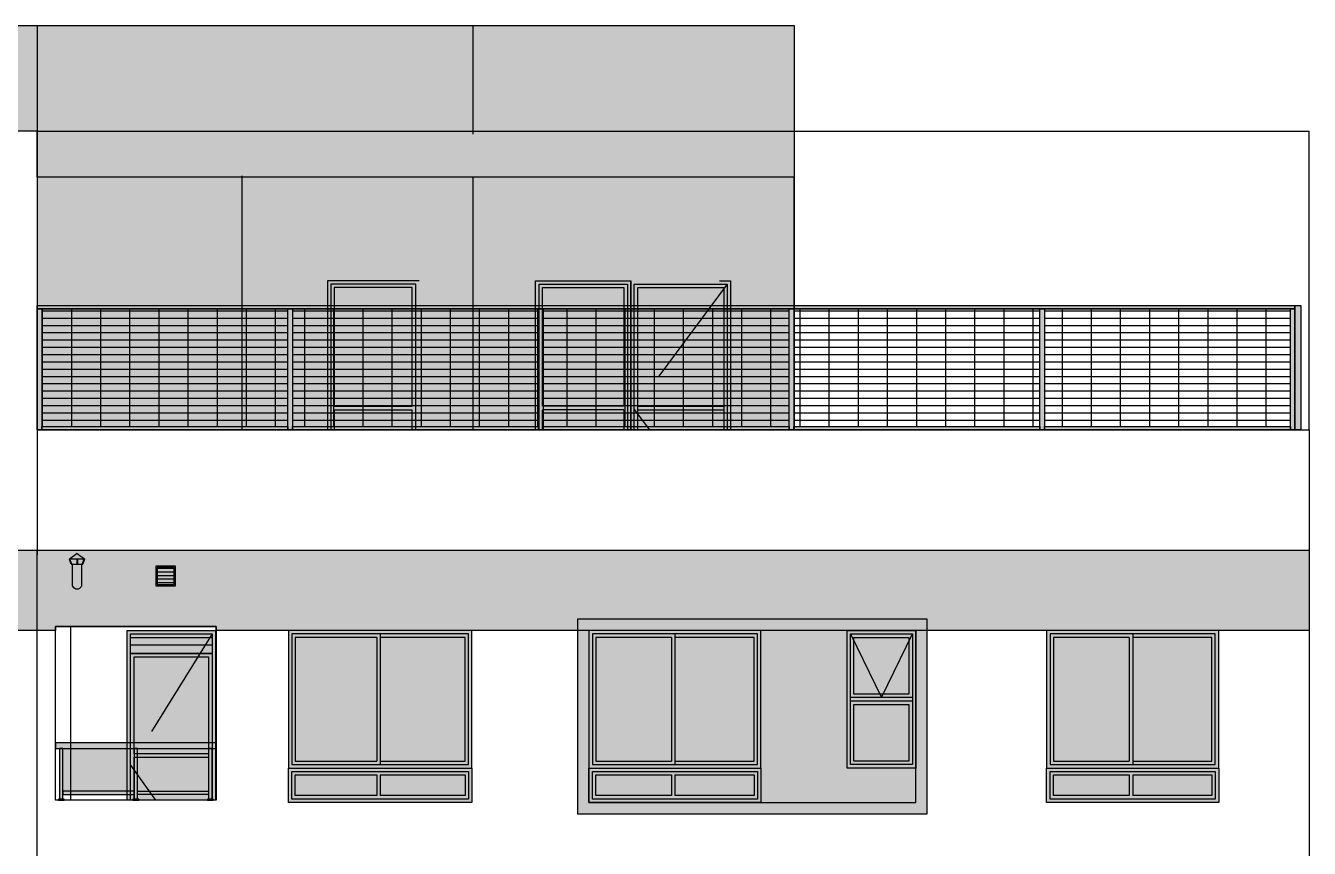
# Model space of a CAD drawing. Header units: metres. Extents: x -9138 to -7768, y 20 to 184.
# Drawn here: x -8555.08 to -8543.89, y 88.28 to 95.46 of the extents above; entities that cross this region are included whole.
import ezdxf
from ezdxf.xclip import XClip

# ---------------------------------------------------------------- set-up
doc = ezdxf.new("R2010")
doc.units = ezdxf.units.M
doc.header["$XCLIPFRAME"] = 0
doc.linetypes.add('CTE ELEV$0$DASHEDX2', pattern=[1.5, 1, -0.5])
for name, color, linetype in [('ARQ-DIM EMBASAM', 2, 'Continuous'), ('CTE ELEV$0$ARQ- FRISO', 7, 'Continuous'), ('CTE ELEV$0$ARQ-AUX', 7, 'Continuous'), ('CTE ELEV$0$ARQ-AUX1', 1, 'Continuous'), ('CTE ELEV$0$ARQ-AUX2', 2, 'Continuous'), ('CTE ELEV$0$ARQ-AUX3', 3, 'Continuous'), ('CTE ELEV$0$ARQ-CAX', 1, 'Continuous'), ('CTE ELEV$0$ARQ-PRJ', 7, 'CTE ELEV$0$DASHEDX2')]:
    doc.layers.add(name, color=color, linetype=linetype)
for name, color, linetype, true_color in [('CTE ELEV$0$COR CINZA FECHADO', 7, 'Continuous', 0x56534e), ('CTE ELEV$0$COR PLATINA', 7, 'Continuous', 0xa1a6a3), ('CTE ELEV$0$COR-CAIX', 7, 'Continuous', 0x45494e)]:
    doc.layers.add(name, color=color, linetype=linetype, true_color=true_color)

# ---------------------------------------------------------------- blocks, each defined once
blk = doc.blocks.new('CTE ELEV$0$v grd dupl sup 1')
at = {"transparency": 33554687}
h = blk.add_hatch(dxfattribs=at)
h.set_pattern_fill('GRATE', scale=0.08)
h.set_pattern_definition([(0, (0.04000000001360668, 1.020011691985658), (0, 0.0635), []), (90, (0.04000000001360668, 1.020011691985658), (-0.254, 1.555301434917139e-17), [])])
h.paths.add_polyline_path([(0.04000000001360648, 1.07001168484636), (0.04000000001360693, 0.04500019094693719), (2.185006672363125, 0.04500019830335644), (2.185006672363125, 1.070011683310774)])
h.paths.add_polyline_path([(2.225006665251749, 1.070011683282139), (2.225006665251749, 0.0450001893827161), (4.370013337601268, 0.04500019673913569), (4.370013337601268, 1.070011681746553)])
h.paths.add_polyline_path([(4.410013330489893, 1.070011681717918), (4.410013330489893, 0.0450001878184948), (6.555020002839412, 0.04500019517491449), (6.555020002839411, 1.070011680182332)])
h.paths.add_polyline_path([(6.595019995728036, 1.070011680153697), (6.595019995728036, 0.04500018625427382), (8.740026668077553, 0.04500019361069341), (8.740026668077553, 1.070011678618111)])
h.paths.add_polyline_path([(8.780026660966177, 1.070011678589475), (8.780026660966179, 0.04500018469005285), (10.9250333333166, 0.04500019204647254), (10.92503333331661, 1.07001167705389)])
at = {"layer": 'CTE ELEV$0$COR-CAIX', "transparency": 33554687}
h = blk.add_hatch(color=256, dxfattribs=at)
h.dxf.hatch_style = 1
h.paths.add_polyline_path([(10.96503331908025, 1.100011426091939), (10.96503332620341, 1.070011691985658), (7.12498149368912e-09, 1.070011691985658), (0, 1.100011691985671)])
h.paths.add_polyline_path([(7.124982132067359e-09, 1.070011684860678), (0.04000000001360668, 1.070011684860678), (0.04000000001360668, 0.01500019094693594), (7.124982132067359e-09, 0.01500019094693594)])
h.paths.add_polyline_path([(8.780026660966175, 0.04500018469005296), (10.92503333331569, 0.04500019204647243), (10.92503333331569, 0.01500019204647129), (8.780026660966175, 0.01500018469005182)])
h.paths.add_polyline_path([(6.595019995728035, 0.04500018625427393), (8.740026668077553, 0.04500019361069341), (8.740026668077553, 0.01500019361069227), (6.595019995728035, 0.0150001862542728)])
h.paths.add_polyline_path([(4.410013330489893, 0.04500018781849491), (6.555020002839411, 0.04500019517491438), (6.555020002839411, 0.01500019517491324), (4.410013330489893, 0.01500018781849377)])
h.paths.add_polyline_path([(2.22500666525175, 0.0450001893827161), (4.370013337601268, 0.04500019673913558), (4.370013337601268, 0.01500019673913444), (2.22500666525175, 0.01500018938271497)])
h.paths.add_polyline_path([(0.04000000001360668, 0.04500019094693708), (2.185006672363125, 0.04500019830335655), (2.185006672363125, 0.01500019830335542), (0.04000000001360668, 0.01500019094693594)])
h.paths.add_polyline_path([(8.740026668077553, 1.070011678603793), (8.780026660966177, 1.070011678603793), (8.780026660966177, 0.01500018469003739), (8.740026668077553, 0.01500018469003739)])
h.paths.add_polyline_path([(6.555020002839411, 1.070011680168014), (6.595019995728036, 1.070011680168014), (6.595019995728036, 0.01500018625425836), (6.555020002839411, 0.01500018625425836)])
h.paths.add_polyline_path([(4.370013337601268, 1.070011681732235), (4.410013330489893, 1.070011681732235), (4.410013330489893, 0.01500018781847956), (4.370013337601268, 0.01500018781847956)])
h.paths.add_polyline_path([(2.185006672363125, 1.070011683296456), (2.225006665251749, 1.070011683296456), (2.225006665251749, 0.01500018938270054), (2.185006672363125, 0.01500018938270054)])
h.paths.add_polyline_path([(10.92503333331661, 1.070011677039572), (10.96503332620341, 1.070011677039572), (10.96503332620341, 0.0150001831258304), (10.92503333331661, 0.0150001831258304)])
at = {"ltscale": 0.05}
blk.add_lwpolyline([(10.96503331908025, 1.100011426091939), (10.96503332620341, 1.070011691985658), (7.12498149368912e-09, 1.070011691985658), (0, 1.100011691985671)], close=True, dxfattribs=at)
for points in [[(7.124982132067359e-09, 1.070011684860678), (0.04000000001360668, 1.070011684860678), (0.04000000001360668, 0.01500019094693594), (7.124982132067359e-09, 0.01500019094693594)], [(2.185006672363125, 1.070011683296456), (2.225006665251749, 1.070011683296456), (2.225006665251749, 0.01500018938270054), (2.185006672363125, 0.01500018938270054)], [(4.370013337601268, 1.070011681732235), (4.410013330489893, 1.070011681732235), (4.410013330489893, 0.01500018781847956), (4.370013337601268, 0.01500018781847956)], [(6.555020002839411, 1.070011680168014), (6.595019995728036, 1.070011680168014), (6.595019995728036, 0.01500018625425836), (6.555020002839411, 0.01500018625425836)], [(8.740026668077553, 1.070011678603793), (8.780026660966177, 1.070011678603793), (8.780026660966177, 0.01500018469003739), (8.740026668077553, 0.01500018469003739)], [(10.92503333331661, 1.070011677039572), (10.96503332620341, 1.070011677039572), (10.96503332620341, 0.0150001831258304), (10.92503333331661, 0.0150001831258304)], [(0.04000000001360668, 0.04500019094693708), (2.185006672363125, 0.04500019830335655), (2.185006672363125, 0.01500019830335542), (0.04000000001360668, 0.01500019094693594)], [(2.22500666525175, 0.0450001893827161), (4.370013337601268, 0.04500019673913558), (4.370013337601268, 0.01500019673913444), (2.22500666525175, 0.01500018938271497)], [(4.410013330489893, 0.04500018781849491), (6.555020002839411, 0.04500019517491438), (6.555020002839411, 0.01500019517491324), (4.410013330489893, 0.01500018781849377)], [(6.595019995728035, 0.04500018625427393), (8.740026668077553, 0.04500019361069341), (8.740026668077553, 0.01500019361069227), (6.595019995728035, 0.0150001862542728)], [(8.780026660966175, 0.04500018469005296), (10.92503333331569, 0.04500019204647243), (10.92503333331569, 0.01500019204647129), (8.780026660966175, 0.01500018469005182)]]:
    blk.add_lwpolyline(points, close=True)
blk.add_lwpolyline([(0.02000000356929441, 1.070011684860678), (10.94503332976001, 1.070011677039572)])
blk = doc.blocks.new('*U670')
at = {"layer": 'CTE ELEV$0$COR-CAIX', "transparency": 33554610}
h = blk.add_hatch(color=256, dxfattribs=at)
h.dxf.hatch_style = 1
h.paths.add_polyline_path([(0.799999999999997, 0.03999999999970782), (0, 0.03999999999970782), (0, -2.155000000000189), (0.799999999999997, -2.155000000000189)])
at = {"layer": 'CTE ELEV$0$COR-CAIX', "transparency": 33554687}
h = blk.add_hatch(color=254, dxfattribs=at)
h.dxf.hatch_style = 1
h.paths.add_polyline_path([(0.0600000000000023, -1.055000023596474), (0.7399999999999947, -1.055000023596474), (0.7399999999999947, -0.02000000000029445), (0.06000000000000227, -0.02000000000029445)])
h.paths.add_polyline_path([(0.0600000000000023, -2.095000000000191), (0.7399999999999949, -2.095000000000191), (0.7399999999999949, -1.08500002359645), (0.06000000000000227, -1.08500002359645)])
at = {"layer": 'CTE ELEV$0$ARQ-CAX'}
for points in [[(0.799999999999997, 0.03999999999970782), (0, 0.03999999999970782), (0, -2.155000000000189), (0.799999999999997, -2.155000000000189)], [(0.7699999999999959, 0.009999999999706688), (0.03000000000000114, 0.009999999999706688), (0.03000000000000114, -2.125000000000188), (0.7699999999999959, -2.125000000000188)]]:
    blk.add_lwpolyline(points, close=True, dxfattribs=at)
for points in [[(0.7399999999999948, -1.055000023596474), (0.7399999999999948, -0.02000000000029445), (0.06000000000000227, -0.02000000000029445), (0.06000000000000227, -1.055000023596474)], [(0.06000000000000227, -1.055000023596474), (0.7399999999999948, -1.055000023596474)], [(0.06000000000000227, -1.08500002359645), (0.06000000000000227, -2.095000000000191), (0.7399999999999948, -2.095000000000191), (0.7399999999999948, -1.08500002359645)], [(0.06000000000000227, -1.08500002359645), (0.7399999999999948, -1.08500002359645)]]:
    blk.add_lwpolyline(points, dxfattribs=at)
blk = doc.blocks.new('*U669')
at = {"layer": 'CTE ELEV$0$COR-CAIX', "transparency": 33554610}
h = blk.add_hatch(color=256, dxfattribs=at)
h.dxf.hatch_style = 1
h.paths.add_polyline_path([(0.8299999999999983, 0.03999999999970782), (0, 0.03999999999970782), (0, -2.155000000000189), (0.8299999999999983, -2.155000000000189)])
at = {"layer": 'CTE ELEV$0$COR-CAIX', "transparency": 33554687}
h = blk.add_hatch(color=254, dxfattribs=at)
h.dxf.hatch_style = 1
h.paths.add_polyline_path([(0.0600000000000023, -1.055000023596474), (0.769999999999996, -1.055000023596474), (0.769999999999996, -0.02000000000029445), (0.06000000000000227, -0.02000000000029445)])
h.paths.add_polyline_path([(0.06000000000000227, -2.095000000000191), (0.769999999999996, -2.095000000000191), (0.769999999999996, -1.08500002359645), (0.06000000000000225, -1.08500002359645)])
at = {"layer": 'CTE ELEV$0$ARQ-CAX'}
for points in [[(0.8299999999999983, 0.03999999999970782), (0, 0.03999999999970782), (0, -2.155000000000189), (0.8299999999999983, -2.155000000000189)], [(0.7999999999999972, 0.009999999999706688), (0.03000000000000114, 0.009999999999706688), (0.03000000000000114, -2.125000000000188), (0.7999999999999972, -2.125000000000188)]]:
    blk.add_lwpolyline(points, close=True, dxfattribs=at)
for points in [[(0.769999999999996, -1.055000023596474), (0.769999999999996, -0.02000000000029445), (0.06000000000000227, -0.02000000000029445), (0.06000000000000227, -1.055000023596474)], [(0.06000000000000227, -1.055000023596474), (0.769999999999996, -1.055000023596474)], [(0.06000000000000227, -1.08500002359645), (0.06000000000000227, -2.095000000000191), (0.769999999999996, -2.095000000000191), (0.769999999999996, -1.08500002359645)], [(0.06000000000000227, -1.08500002359645), (0.769999999999996, -1.08500002359645)]]:
    blk.add_lwpolyline(points, dxfattribs=at)
blk = doc.blocks.new('*U498')
at = {"layer": 'CTE ELEV$0$COR-CAIX', "transparency": 33554610}
h = blk.add_hatch(color=256, dxfattribs=at)
h.dxf.hatch_style = 1
h.paths.add_polyline_path([(-0.8699999999935243, 2.195000000000118), (0, 2.19499999999999), (0, 0), (-0.8699999999935243, 1.27897692436818e-13)])
at = {"layer": 'CTE ELEV$0$ARQ-CAX'}
for p, q in [((-0.8099999999935789, 1.100000000000151), (-0.06000000000000227, 1.100000000000023)), ((-0.8099999999935789, 1.070000000000178), (-0.06000000000000227, 1.07000000000005))]:
    blk.add_line(p, q, dxfattribs=at)
for points in [[(-0.8699999999935243, 2.195000000000118), (0, 2.19499999999999), (0, 0), (-0.8699999999935243, 1.27897692436818e-13)], [(-0.8399999999935516, 2.165000000000145), (-0.02999999999997272, 2.165000000000017), (-0.02999999999997272, 0), (-0.8399999999935516, 1.27897692436818e-13)], [(-0.8099999999935789, 2.135000000000172), (-0.06000000000000227, 2.135000000000044), (-0.06000000000000227, 0.05999999999994543), (-0.8099999999935789, 0.06000000000007333)]]:
    blk.add_lwpolyline(points, close=True, dxfattribs=at)
at = {"layer": 'CTE ELEV$0$ARQ-PRJ'}
blk.add_lwpolyline([(-0.02999999999997272, 2.165000000000017), (-0.8399999999935516, 1.072500000000232), (-0.02999999999997272, 3.108624468950438e-15)], dxfattribs=at)
blk = doc.blocks.new('CTE ELEV$0$elev 1  dupl sup cob')
at = {"layer": 'CTE ELEV$0$COR PLATINA', "transparency": 33554687}
h = blk.add_hatch(color=256, dxfattribs=at)
h.dxf.hatch_style = 1
h.paths.add_polyline_path([(47.05993413836586, 4.614999999999995), (42.6548277243146, 4.614999999999995), (42.6548277243146, 3.69500009865844), (46.85987861008289, 3.69500009865844), (47.05994566590893, 3.69500009865844)])
h.paths.add_polyline_path([(42.6548277243146, 4.614999999999995), (39.90995321057562, 4.614999999999981), (39.90995321057562, 3.69500009865844), (42.6548277243146, 3.69500009865844)])
h = blk.add_hatch(color=256, dxfattribs=at)
h.dxf.hatch_style = 1
h.paths.add_polyline_path([(50.85993385516122, 4.614999999999995), (47.05993413836586, 4.614999999999995), (47.05994566590893, 3.69500009865844), (50.85993385516122, 3.69500009865844)])
h.paths.add_polyline_path([(53.65993385484944, 4.615000000000009), (50.85993385516122, 4.615000000000009), (50.85993385516122, 3.69500009865844), (53.65993385484944, 3.69500009865844)])
h = blk.add_hatch(color=256, dxfattribs=at)
h.dxf.hatch_style = 1
h.paths.add_polyline_path([(53.65993385484944, 3.295000098658448), (47.05994605815977, 3.295000098658448), (47.05994605815977, 1.090011499176015), (53.65993385484944, 1.090011499176015)])
at = {"layer": 'CTE ELEV$0$COR-CAIX', "transparency": 33554687}
h = blk.add_hatch(color=256, dxfattribs=at)
h.dxf.hatch_style = 1
h.paths.add_polyline_path([(47.05993979248342, 3.69500009865844), (53.65993385484944, 3.69500009865844), (53.65993385484944, 3.295000098658448), (47.05993979248342, 3.295000098658448)])
h = blk.add_hatch(color=256, dxfattribs=at)
h.dxf.hatch_style = 1
h.paths.add_polyline_path([(58.02497937687655, 2.175022734321019), (58.07497937687582, 2.175022734321019), (58.07497937723929, 1.090011478312604), (58.02497937724002, 1.090011478312604)])
at = {"layer": 'CTE ELEV$0$ARQ-AUX'}
for points, elevation in [([(42.6548277243146, 4.614999999999995), (50.86997403521855, 4.614999999999995)], 8.636712647805964e-06), ([(53.65993385484944, 3.69500009865844), (58.14984610842112, 3.695000098665957)], -6.99392880136662e-06), ([(58.14984610842112, 1.090011499176015), (58.14984610842112, 3.695000098665957)], 2.159178253178456e-05), ([(48.84497099912551, 3.304100013833585), (48.84498034540957, 1.090011499176015)], -4.318356323501638e-06)]:
    blk.add_lwpolyline(points, dxfattribs=dict(at, elevation=elevation))
blk.add_lwpolyline([(47.05993413836586, 4.614999999999995), (47.05994597915742, 3.670000097937631)], dxfattribs=at)
at = {"layer": 'CTE ELEV$0$ARQ-AUX1', "elevation": -4.318356323501638e-06}
for points in [[(50.85993385516122, 3.670000097937631), (50.85993385516122, 4.615000000000009), (53.65993385484944, 4.615000000000009), (53.65993385484944, 1.090011499176015)], [(50.85993385516122, 1.090011499176015), (50.85993385516122, 3.295000098658448)]]:
    blk.add_lwpolyline(points, dxfattribs=at)
at = {"layer": 'CTE ELEV$0$ARQ-AUX2'}
for p, q in [((47.05994605815977, 1.090011499176015, -1.727342620747985e-05), (58.14994609089263, 1.090011499176015, -1.727342620747985e-05)), ((58.14994609089263, 1.090011499176015, -1.330975090679808e-05), (58.14994609089263, 0))]:
    blk.add_line(p, q, dxfattribs=at)
at = {"layer": 'CTE ELEV$0$ARQ-AUX2', "elevation": 4.318356323902826e-06}
blk.add_lwpolyline([(58.02497937687655, 2.175022734321019), (58.07497937687582, 2.175022734321019), (58.07497937723929, 1.090011478312604), (58.02497937724002, 1.090011478312604)], close=True, dxfattribs=at)
at = {"layer": 'CTE ELEV$0$ARQ-AUX3'}
blk.add_line((47.05994597915742, 3.670000097945149, 8.636712647808288e-06), (47.05994605815977, 0, 4.318356323902826e-06), dxfattribs=at)
at = {"layer": 'CTE ELEV$0$ARQ-AUX3', "elevation": 4.318356323903199e-06}
blk.add_lwpolyline([(47.05994597915742, 3.69500009865844), (46.85987861008289, 3.69500009865844)], dxfattribs=at)
at = {"layer": 'CTE ELEV$0$ARQ-AUX3', "elevation": -6.99392880136662e-06}
blk.add_lwpolyline([(47.05993979248342, 3.69500009865844), (53.65993385484944, 3.69500009865844), (53.65993385484944, 3.295000098658448), (47.05993979248342, 3.295000098658448)], close=True, dxfattribs=at)
at = {"layer": 'CTE ELEV$0$COR PLATINA', "elevation": -6.99392880136662e-06}
blk.add_lwpolyline([(53.65993385484944, 3.295000098658448), (47.05994605815977, 3.295000098658448), (47.05994605815977, 1.090011499176015), (53.65993385484944, 1.090011499176015)], close=True, dxfattribs=at)
ref = blk.add_blockref('*U670', (49.5898633456236, 2.350000097935762, 8.636712647406029e-06))
XClip(ref).set_block_clipping_path([(0, -1.259988598759719), (0.7999998496470653, 0.039999999999722036)])
ref = blk.add_blockref('*U669', (52.23497189466252, 2.350000097935762, 8.636712647406029e-06), dxfattribs=dict(xscale=-1))
XClip(ref).set_block_clipping_path([(-0.8699999999935244, -1.259988598759719), (0.9951319194424286, 0.039999999999722036)])
ref = blk.add_blockref('*U498', (53.10497189465605, 0.1950000979353916, 8.636712647406029e-06))
XClip(ref).set_block_clipping_path([(-1.6911267296600272, 0.8950114012406516), (0, 2.1950000000000074)])
at = {"layer": 'CTE ELEV$0$ARQ-AUX2'}
blk.add_blockref('CTE ELEV$0$v grd dupl sup 1', (47.05994605815977, 1.07501130822908, -2.626482079077585e-05), dxfattribs=at)
blk = doc.blocks.new('CTE ELEV$0$V J 150x120')
at = {"layer": 'CTE ELEV$0$COR-CAIX'}
h = blk.add_hatch(color=256, dxfattribs=at)
h.dxf.hatch_style = 1
h.paths.add_polyline_path([(1.499999999999773, 1.19999999496485), (0, 1.19999999496485), (0, 0), (1.499999999999773, 0)])
h = blk.add_hatch(color=254, dxfattribs=at)
h.dxf.hatch_style = 1
h.paths.add_polyline_path([(0.7200000000000273, 1.139999994964848), (0.05999999999994543, 1.139999994964848), (0.05999999999994543, 0.06000000000000227), (0.7200000000000273, 0.06000000000000227)])
h.paths.add_polyline_path([(0.75, 0.06000000000000233), (1.439999999999827, 0.06000000000000222), (1.439999999999827, 1.139999994964848), (0.75, 1.139999994964848)])
for points in [[(1.499999999999773, 1.19999999496485), (0, 1.19999999496485), (0, 0), (1.499999999999773, 0)], [(1.470000000000027, 1.169999994964849), (0.02999999999974534, 1.169999994964849), (0.02999999999974534, 0.03000000000000114), (1.470000000000027, 0.03000000000000114)]]:
    blk.add_lwpolyline(points, close=True)
for points in [[(0.7200000000000273, 1.139999994964848), (0.05999999999994543, 1.139999994964848), (0.05999999999994543, 0.06000000000000227), (0.7200000000000273, 0.06000000000000227)], [(0.7200000000000273, 1.139999994964848), (0.7200000000000273, 0.06000000000000227)], [(0.75, 1.169999994964849), (0.75, 0.03000000000000114)], [(0.75, 0.06000000000000227), (1.439999999999827, 0.06000000000000227), (1.439999999999827, 1.139999994964848), (0.75, 1.139999994964848)]]:
    blk.add_lwpolyline(points)
blk = doc.blocks.new('CTE ELEV$0$V J 80x60')
at = {"layer": 'CTE ELEV$0$COR-CAIX'}
h = blk.add_hatch(color=256, dxfattribs=at)
h.dxf.hatch_style = 1
h.paths.add_polyline_path([(-1.165975760386573e-09, 1.199999998369988), (0.5999999927168993, 1.199999998369988), (0.5999999927168993, -1.629812729220248e-09), (-1.165975760386573e-09, -1.629812729220248e-09)])
h = blk.add_hatch(color=254, dxfattribs=at)
h.dxf.hatch_style = 1
h.paths.add_polyline_path([(0.5399999927169539, 0.5549999983698871), (0.05999999883419704, 0.5549999983698871), (0.05999999883419704, 0.0599999983701611), (0.5399999927169539, 0.0599999983701611)])
h.paths.add_polyline_path([(0.05999999883419704, 1.108333331004395), (0.05999999883419704, 0.644999998370317), (0.2854054013463041, 0.6449999983703169)], flags=17)
h.paths.add_polyline_path([(0.5399999927169539, 1.108333331004811), (0.5399999927169539, 1.139999998369986), (0.05999999883419704, 1.139999998369986), (0.05999999883419704, 1.108333331004395), (0.2854054013463041, 0.644999998370317), (0.3145945902048345, 0.6449999983703169)])
h.paths.add_polyline_path([(0.5399999927169539, 1.108333331004811), (0.3145945902048345, 0.644999998370317), (0.5399999927169539, 0.6449999983703169)], flags=17)
at = {"layer": 'CTE ELEV$0$ARQ-CAX', "flags": 128}
for points in [[(-1.165975760386573e-09, 1.199999998369988), (0.5999999927168993, 1.199999998369988), (0.5999999927168993, -1.629812729220248e-09), (-1.165975760386573e-09, -1.629812729220248e-09)], [(0.02999999883422433, 1.169999998369959), (0.5699999927169266, 1.169999998369959), (0.5699999927169266, 0.6149999983703441), (0.02999999883422433, 0.6149999983703441)], [(0.02999999883399695, 1.169999998369959), (0.5699999927169266, 1.169999998369959), (0.5699999927169266, 0.02999999837018841), (0.02999999883399695, 0.02999999837018841)], [(0.05999999883419704, 1.139999998369986), (0.5399999927169539, 1.139999998369986), (0.5399999927169539, 0.6449999983703169), (0.05999999883419704, 0.6449999983703169)], [(0.02999999883422433, 0.5849999983698598), (0.5699999927169266, 0.5849999983698598), (0.5699999927169266, 0.02999999837018841), (0.02999999883422433, 0.02999999837018841)], [(0.05999999883419704, 0.5549999983698871), (0.5399999927169539, 0.5549999983698871), (0.5399999927169539, 0.05999999837016112), (0.05999999883419704, 0.05999999837016112)]]:
    blk.add_lwpolyline(points, close=True, dxfattribs=at)
at = {"layer": 'CTE ELEV$0$ARQ-PRJ'}
blk.add_lwpolyline([(0.02999999883399695, 1.169999998369959), (0.2999999957755755, 0.6149999983703441), (0.5699999927169266, 1.169999998369959)], dxfattribs=at)
blk = doc.blocks.new('CTE ELEV$0$V P 80x220')
at = {"layer": 'CTE ELEV$0$ARQ-CAX'}
h = blk.add_hatch(dxfattribs=at)
h.set_pattern_fill('LINE', scale=0.02)
h.set_pattern_definition([(0, (0.7400407849635293, 2.169163100299187), (0, 0.0635), [])])
h.paths.add_polyline_path([(0.7400407911631108, 2.144949789303585), (0.02999849440722019, 2.144949107169002), (0.02999848566307151, 1.999949036142695), (0.7400407824189621, 1.999949860329835)])
h.paths.add_polyline_path([(0.7100407453911117, 0.1999555789822711), (0.05999299462339636, 0.1999482358424149), (0.05999307376919205, 0.02994369828709864), (0.7100408245369074, 0.02995089937439843)])
at = {"layer": 'CTE ELEV$0$COR-CAIX'}
h = blk.add_hatch(color=256, dxfattribs=at)
h.dxf.hatch_style = 1
h.paths.add_polyline_path([(0.769999870483506, -5.273226992130731e-05), (0.7699998704832787, 2.17494789076183), (0, 2.174949215283748), (0, 0)])
h = blk.add_hatch(color=254, dxfattribs=at)
h.dxf.hatch_style = 1
h.paths.add_polyline_path([(0.710040784963784, 1.944950380256748), (0.154021862521787, 1.944951513194523), (0.6780285646396669, 1.099947808699445), (0.7100407849640114, 1.099947735842511)])
h.paths.add_polyline_path([(0.154021862521787, 1.944951513194523), (0.05999697641482271, 1.944951704778552), (0.05999697641482277, 1.099949215283749), (0.6780285646396669, 1.099947808699445)])
h.paths.add_polyline_path([(0.7100407849640114, 0.9576991504390304), (0.7100407849640114, 1.048325482775265), (0.6966322975776743, 1.069947766359305), (0.05993953487359249, 1.069949215403971), (0.05998606635262183, 0.2299508745778374), (0.1932827310059605, 0.229950911856728)])
h.paths.add_polyline_path([(0.7100407849640114, 0.9576991504390303), (0.1932827310059605, 0.229950911856728), (0.7100407849640114, 0.2299510563777274)], flags=17)
at = {"layer": 'CTE ELEV$0$ARQ-CAX'}
for points in [[(0.769999870483506, -5.273226992130731e-05), (0.7699998704832787, 2.17494789076183), (0, 2.174949215283748), (0, 0)], [(0.7400407849635293, 2.144949539136251), (0.02999848820763873, 2.144949357336332), (0.02999848820763873, 1.97494935733632), (0.7400407849635293, 1.97494953913621)]]:
    blk.add_lwpolyline(points, close=True, dxfattribs=at)
for points in [[(0.7400407849642114, -5.273226992130731e-05), (0.7400407849637567, 1.974948785975349), (0.02999848820763873, 1.97495011049721), (0.02999848820763873, -1.51183053276327e-06)], [(0.7100407849640114, 1.09994789088231), (0.710040784963784, 1.944950380256748), (0.05999697641482271, 1.944951704778552), (0.05999697641482271, 1.099949215283749)], [(0.05993953487359249, 1.069949215403971), (0.05999880462081819, -3.650254399190089e-06)], [(0.7100407849640114, 1.069947735843021), (0.05993953487359249, 1.069949215403971)], [(0.05999697641482271, 1.099949215283749), (0.7100407849640114, 1.099947735842511)], [(0.7100407849640114, -4.910019444537284e-05), (0.7100407849640114, 1.06994789088211)], [(0.7100407849640114, 0.2299510563777272), (0.05998535251274006, 0.2299508745776375)], [(0.05998718681644277, 0.199951817210744), (0.7100407849640114, 0.1999519990106631)], [(0.059996972974659, 0.02995194118949485), (0.7100407849640114, 0.02994632509731332)], [(0, -5.078471625097336e-05), (0.769999870483506, -5.273226992130731e-05)]]:
    blk.add_lwpolyline(points, dxfattribs=at)
at = {"layer": 'CTE ELEV$0$ARQ-PRJ'}
blk.add_lwpolyline([(0.02999848820763873, 2.144949357336332), (0.7400407849639841, 0.9999480268527137), (0.02996351943511399, -5.086099804429978e-05)], dxfattribs=at)
blk = doc.blocks.new('CTE ELEV$0$V BAND INF 150x40')
at = {"layer": 'CTE ELEV$0$COR-CAIX'}
h = blk.add_hatch(color=256, dxfattribs=at)
h.dxf.hatch_style = 1
h.paths.add_polyline_path([(0, 0), (1.499999999999773, 0), (1.499999999999773, -0.3000000000000004), (0, -0.3000000000000004)])
h = blk.add_hatch(color=254, dxfattribs=at)
h.dxf.hatch_style = 1
h.paths.add_polyline_path([(0.7200000000000273, -0.2399999999999999), (0.7200000000000273, -0.0600000000000005), (0.06000000000000227, -0.0600000000000005), (0.06000000000000227, -0.2399999999999999)])
h.paths.add_polyline_path([(0.75, -0.2399999999999999), (1.43999999999977, -0.2399999999999999), (1.43999999999977, -0.06000000000000051), (0.75, -0.06000000000000048)])
at = {"layer": 'CTE ELEV$0$ARQ-CAX'}
for points in [[(0, 0), (1.499999999999773, 0), (1.499999999999773, -0.3000000000000004), (0, -0.3000000000000004)], [(0.03000000000000114, -0.03000000000000025), (1.469999999999771, -0.03000000000000025), (1.469999999999771, -0.2700000000000001), (0.03000000000000114, -0.2700000000000001)]]:
    blk.add_lwpolyline(points, close=True, dxfattribs=at)
for points in [[(0.7200000000000273, -0.2399999999999999), (0.06000000000000227, -0.2399999999999999), (0.06000000000000227, -0.0600000000000005), (0.7200000000000273, -0.0600000000000005)], [(0.7200000000000273, -0.0600000000000005), (0.7200000000000273, -0.2399999999999999)], [(0.75, -0.0600000000000005), (1.43999999999977, -0.0600000000000005), (1.43999999999977, -0.2399999999999999), (0.75, -0.2399999999999999)], [(0.75, -0.0600000000000005), (0.75, -0.2399999999999999)]]:
    blk.add_lwpolyline(points, dxfattribs=at)
blk = doc.blocks.new('CTE ELEV$0$v grd 156')
at = {"layer": 'CTE ELEV$0$COR-CAIX'}
h = blk.add_hatch(color=256, dxfattribs=at)
h.dxf.hatch_style = 1
h.paths.add_polyline_path([(-0.7150096908767286, 0.07998857673908688), (-1.335019388859774, 0.07998857673908698), (-1.335019388859774, 0.04998857673908762), (-0.7150096908767286, 0.04998857673908752)])
h.paths.add_polyline_path([(-0.7250096944328902, 0.009988604988179703), (-0.6750096944328902, 0.009988604988179703), (-0.6750096944328902, -1.139501182029733e-05), (-0.7250096944328902, -1.139501182029733e-05)])
h.paths.add_polyline_path([(-0.7150096908767286, 0.4499885914519401), (-0.6850096979890526, 0.4499885914519401), (-0.6850096979890526, 0.009988604988179703), (-0.7150096908767286, 0.009988604988179703)])
h.paths.add_polyline_path([(-1.375019392427948, 0.009988591451938186), (-1.325019392427948, 0.009988591451938186), (-1.325019392427948, -1.140854806181389e-05), (-1.375019392427948, -1.140854806181389e-05)])
h.paths.add_polyline_path([(-0.07500000356216943, 0.009988591451938303), (-0.02500000356216944, 0.009988591451938303), (-0.02500000356216944, -1.140854806169767e-05), (-0.07500000356216943, -1.140854806169767e-05)])
h.paths.add_polyline_path([(-0.6850096979890526, 0.07998857673908688), (-0.06500000000600742, 0.07998857673908698), (-0.06500000000600742, 0.04998857673908762), (-0.6850096979890526, 0.04998857673908752)])
h.paths.add_polyline_path([(-0.06500000000600745, 0.4499885914519402), (-0.03500000711833148, 0.4499885914519402), (-0.03500000711833146, 0.009988591451938303), (-0.06500000000600742, 0.009988591451938303)])
h.paths.add_polyline_path([(-1.365019388871786, 0.4499885779156986), (-1.33501939598411, 0.4499885779156986), (-1.33501939598411, 0.009988591451938186), (-1.365019388871786, 0.009988591451938186)])
h.paths.add_polyline_path([(-3.562169448301233e-09, 0.4999883255582065), (3.562169004212024e-09, 0.4499885914519402), (-1.40001939242795, 0.4499885914519401), (-1.400019399552288, 0.4999885914519384)])
at = {"layer": 'CTE ELEV$0$COR-CAIX', "transparency": 33554610}
h = blk.add_hatch(color=254, dxfattribs=at)
h.dxf.hatch_style = 1
h.paths.add_polyline_path([(-0.7150096908767286, 0.07998857673908685), (-0.7150096908767285, 0.4499885914519401), (-1.33501939598411, 0.4499885914519401), (-1.33501939598411, 0.07998857673908696)])
h.paths.add_polyline_path([(-0.6850096979890526, 0.07998857673908685), (-0.06500000000600714, 0.07998857673908699), (-0.06500000000600759, 0.4499885914519401), (-0.6850096979890526, 0.4499885914519401)])
at = {"ltscale": 0.05}
blk.add_lwpolyline([(-3.562169448301233e-09, 0.4999883255582065), (3.562169004212024e-09, 0.4499885914519402), (-1.40001939242795, 0.4499885914519401), (-1.400019399552288, 0.4999885914519384)], close=True, dxfattribs=at)
for points in [[(-1.365019388871786, 0.4499885779156986), (-1.33501939598411, 0.4499885779156986), (-1.33501939598411, 0.009988591451938186), (-1.365019388871786, 0.009988591451938186)], [(-0.7150096908767286, 0.4499885914519401), (-0.6850096979890526, 0.4499885914519401), (-0.6850096979890526, 0.009988604988179703), (-0.7150096908767286, 0.009988604988179703)], [(-0.06500000000600745, 0.4499885914519402), (-0.03500000711833148, 0.4499885914519402), (-0.03500000711833146, 0.009988591451938303), (-0.06500000000600742, 0.009988591451938303)], [(-1.375019392427948, 0.009988591451938186), (-1.325019392427948, 0.009988591451938186), (-1.325019392427948, -1.140854806181389e-05), (-1.375019392427948, -1.140854806181389e-05)], [(-0.7150096908767286, 0.07998857673908688), (-1.335019388859774, 0.07998857673908698), (-1.335019388859774, 0.04998857673908762), (-0.7150096908767286, 0.04998857673908752)], [(-0.7250096944328902, 0.009988604988179703), (-0.6750096944328902, 0.009988604988179703), (-0.6750096944328902, -1.139501182029733e-05), (-0.7250096944328902, -1.139501182029733e-05)], [(-0.6850096979890526, 0.07998857673908688), (-0.06500000000600742, 0.07998857673908698), (-0.06500000000600742, 0.04998857673908762), (-0.6850096979890526, 0.04998857673908752)], [(-0.07500000356216943, 0.009988591451938303), (-0.02500000356216944, 0.009988591451938303), (-0.02500000356216944, -1.140854806169767e-05), (-0.07500000356216943, -1.140854806169767e-05)]]:
    blk.add_lwpolyline(points, close=True)
blk = doc.blocks.new('CTE ELEV$0$V J 160x120')
at = {"layer": 'CTE ELEV$0$COR-CAIX'}
h = blk.add_hatch(color=256, dxfattribs=at)
h.dxf.hatch_style = 1
h.paths.add_polyline_path([(1.599999999999774, 1.199999994964849), (0, 1.199999994964849), (0, 0), (1.599999999999774, 0)])
h = blk.add_hatch(color=254, dxfattribs=at)
h.dxf.hatch_style = 1
h.paths.add_polyline_path([(0.770000000000028, 1.139999994964847), (0.05999999999994543, 1.139999994964847), (0.05999999999994543, 0.06000000000000227), (0.770000000000028, 0.06000000000000227)])
h.paths.add_polyline_path([(1.539999999999829, 1.139999994964847), (0.8000000000000007, 1.139999994964847), (0.8000000000000007, 0.06000000000000227), (1.539999999999828, 0.06000000000000227)])
at = {"layer": 'CTE ELEV$0$ARQ-CAX'}
for points in [[(1.599999999999774, 1.199999994964849), (0, 1.199999994964849), (0, 0), (1.599999999999774, 0)], [(1.570000000000029, 1.169999994964848), (0.02999999999974534, 1.169999994964848), (0.02999999999974534, 0.03000000000000114), (1.570000000000029, 0.03000000000000114)]]:
    blk.add_lwpolyline(points, close=True, dxfattribs=at)
for points in [[(0.770000000000028, 1.139999994964847), (0.05999999999994543, 1.139999994964847), (0.05999999999994543, 0.06000000000000227), (0.770000000000028, 0.06000000000000227)], [(0.770000000000028, 1.139999994964847), (0.770000000000028, 0.06000000000000227)], [(0.8000000000000007, 1.169999994964848), (0.8000000000000007, 0.03000000000000114)], [(0.8000000000000007, 0.06000000000000227), (1.539999999999829, 0.06000000000000227), (1.539999999999829, 1.139999994964847), (0.8000000000000007, 1.139999994964847)]]:
    blk.add_lwpolyline(points, dxfattribs=at)
blk = doc.blocks.new('CTE ELEV$0$V BAND INF 160x40')
at = {"layer": 'CTE ELEV$0$COR-CAIX'}
h = blk.add_hatch(color=256, dxfattribs=at)
h.dxf.hatch_style = 1
h.paths.add_polyline_path([(0, 0), (1.599999999999774, 0), (1.599999999999774, -0.3000000000000004), (0, -0.3000000000000004)])
h = blk.add_hatch(color=254, dxfattribs=at)
h.dxf.hatch_style = 1
h.paths.add_polyline_path([(0.770000000000028, -0.2399999999999999), (0.770000000000028, -0.06000000000000048), (0.06000000000000233, -0.0600000000000005), (0.06000000000000233, -0.2399999999999999)])
h.paths.add_polyline_path([(1.539999999999772, -0.2399999999999999), (1.539999999999772, -0.06000000000000048), (0.8000000000000007, -0.06000000000000051), (0.8000000000000007, -0.2399999999999999)])
at = {"layer": 'CTE ELEV$0$ARQ-CAX'}
for points in [[(0, 0), (1.599999999999774, 0), (1.599999999999774, -0.3000000000000004), (0, -0.3000000000000004)], [(0.03000000000000114, -0.03000000000000025), (1.569999999999773, -0.03000000000000025), (1.569999999999773, -0.2700000000000001), (0.03000000000000114, -0.2700000000000001)]]:
    blk.add_lwpolyline(points, close=True, dxfattribs=at)
for points in [[(0.770000000000028, -0.2399999999999999), (0.06000000000000227, -0.2399999999999999), (0.06000000000000227, -0.0600000000000005), (0.770000000000028, -0.0600000000000005)], [(0.770000000000028, -0.0600000000000005), (0.770000000000028, -0.2399999999999999)], [(0.8000000000000007, -0.0600000000000005), (1.539999999999772, -0.0600000000000005), (1.539999999999772, -0.2399999999999999), (0.8000000000000007, -0.2399999999999999)], [(0.8000000000000007, -0.0600000000000005), (0.8000000000000007, -0.2399999999999999)]]:
    blk.add_lwpolyline(points, dxfattribs=at)
blk = doc.blocks.new('CTE ELEV$0$V FR CHAPEU CHINES')
at = {"layer": 'CTE ELEV$0$ARQ-AUX'}
h = blk.add_hatch(color=8, dxfattribs=at)
h.dxf.hatch_style = 1
h.paths.add_polyline_path([(-0.009999999999990902, 0.2615019417494653), (-0.07699999999999818, 0.2115019417495107), (0.05700000000001637, 0.2115019417495107)])
h.paths.add_polyline_path([(0.03000000000001136, 0.1674075048937669), (-0.05000000000001138, 0.1674075048937669), (-0.05000000000001138, -0.01000000050763281, 1), (0.03000000000001136, -0.009999999697330952)])
h.paths.add_polyline_path([(-0.007499999999993179, 0.2115019417495107), (-0.01249999999998863, 0.2115019417495107), (-0.01249999999998863, 0.1674075048937669), (-0.007499999999993179, 0.1674075048937669)])
h.paths.add_polyline_path([(-0.07164127316178792, 0.2115019417495107), (-0.07699999999999818, 0.2115019417495107), (-0.0600000000000023, 0.1674075048937669), (-0.05464127316179203, 0.1674075048937669)])
h.paths.add_polyline_path([(0.05700000000001637, 0.2115019417495107), (0.05164127316180611, 0.2115019417495107), (0.03464127316181022, 0.1674075048937669), (0.04000000000002048, 0.1674075048937669)])
at = {"layer": 'CTE ELEV$0$ARQ-CAX'}
for p, q in [((0.04000000000002048, 0.1674075048937669), (-0.06000000000000229, 0.1674075048937669)), ((-0.05000000000001138, 0.1674075048937669), (-0.05000000000001137, -0.0100000016205469)), ((0.03000000000001137, -0.0100000016205469), (0.03000000000001136, 0.1674075048937669))]:
    blk.add_line(p, q, dxfattribs=at)
for points in [[(-0.009999999999990905, 0.2615019417494653), (-0.07699999999999818, 0.2115019417495107)], [(-0.009999999999990905, 0.2615019417494653), (0.05700000000001637, 0.2115019417495107)], [(-0.06000000000000227, 0.1674075048937669), (-0.07699999999999818, 0.2115019417495107)], [(-0.05464127316179201, 0.1674075048937669), (-0.07164127316178792, 0.2115019417495107)], [(0.0346412731618102, 0.1674075048937669), (0.05164127316180611, 0.2115019417495107)], [(0.04000000000002046, 0.1674075048937669), (0.05700000000001637, 0.2115019417495107)]]:
    blk.add_lwpolyline(points, dxfattribs=at)
at = {"layer": 'CTE ELEV$0$ARQ-CAX', "elevation": -0.0066782737750034}
for points in [[(-0.07699999999999818, 0.2115019417495107), (0.05700000000001637, 0.2115019417495107)], [(-0.01249999999998863, 0.2115019417495107), (-0.01249999999998863, 0.1674075048937669)], [(-0.007499999999993179, 0.2115019417495107), (-0.007499999999993179, 0.1674075048937669)]]:
    blk.add_lwpolyline(points, dxfattribs=at)
at = {"layer": 'CTE ELEV$0$ARQ-CAX'}
blk.add_arc((-0.009999999999999998, -0.01000000050763281), 0.04000000000001138, 179.999998405868, 2.321343878276061e-06, dxfattribs=at)
blk = doc.blocks.new('CTE ELEV$0$vp vento kit')
at = {"layer": 'CTE ELEV$0$ARQ-CAX', "transparency": 33554687}
h = blk.add_hatch(dxfattribs=at)
h.set_pattern_fill('LINE', scale=0.01)
h.set_pattern_definition([(0, (8794.04868885521, -68.7271093550549), (0, 0.03175), [])])
h.paths.add_polyline_path([(-0.1599999999998545, 0.1599999999999966), (-0.01000000000021828, 0.1599999999999966), (-0.01000000000021828, 0.01000000000000512), (-0.1599999999998545, 0.01000000000000512)])
at = {"layer": 'CTE ELEV$0$COR-CAIX', "transparency": 33554687}
h = blk.add_hatch(color=256, dxfattribs=at)
h.dxf.hatch_style = 1
h.paths.add_polyline_path([(-0.1700000000000728, 0.1700000000000017), (0, 0.1700000000000017), (0, 0), (-0.1700000000000728, 0)])
at = {"layer": 'CTE ELEV$0$ARQ-CAX'}
for points in [[(-0.1700000000000728, 0.1700000000000017), (0, 0.1700000000000017), (0, 0), (-0.1700000000000728, 0)], [(-0.1599999999998545, 0.1599999999999966), (-0.01000000000021828, 0.1599999999999966), (-0.01000000000021828, 0.01000000000000512), (-0.1599999999998545, 0.01000000000000512)]]:
    blk.add_lwpolyline(points, close=True, dxfattribs=at)
blk = doc.blocks.new('CTE ELEV$0$elev 1 dupl inf')
at = {"layer": 'CTE ELEV$0$COR CINZA FECHADO', "transparency": 33554687}
h = blk.add_hatch(color=256, dxfattribs=at)
h.dxf.hatch_style = 1
h.paths.add_polyline_path([(26.57498214618136, 2.899998630981415), (58.14994658083924, 2.899998635350215), (58.14994658083924, 2.200050793593562), (48.6199239081634, 2.200050792501358), (48.6199239081634, 2.23499844869815), (47.2199243129453, 2.23499844869815), (47.2199243129453, 2.200050792228311), (46.35002024382811, 2.200050791955263), (46.35002024382811, 2.23499844869815), (45.30001983904549, 2.23499844869815), (45.30001983904549, 2.200050791409168), (36.20992851810661, 2.20005079086306), (36.20992851810661, 2.23499844869815), (35.15997329883248, 2.23499844869815), (35.15997329883248, 2.200050790316965), (26.57498214618136, 2.200050789224761)])
h = blk.add_hatch(color=256, dxfattribs=at)
h.dxf.hatch_style = 1
h.paths.add_polyline_path([(54.81994657472023, 2.300050791409163), (51.7699465808364, 2.300050791409163), (51.7699465808364, 0.6000507964443074), (54.81994657472023, 0.6000507964443074)])
at = {"layer": 'CTE ELEV$0$ARQ- FRISO', "elevation": -8.510797045857506e-05}
blk.add_lwpolyline([(0, 2.899998630981415), (58.14994658083924, 2.899998630981415)], dxfattribs=at)
at = {"layer": 'CTE ELEV$0$ARQ-AUX1', "elevation": -0.000134420803558118}
blk.add_lwpolyline([(47.34993607800607, 2.23499844869815), (47.34993607800607, 0.7199984486981634)], dxfattribs=at)
at = {"layer": 'CTE ELEV$0$ARQ-AUX2'}
blk.add_line((58.14994658083924, 2.899998630981415, -8.510797045857506e-05), (58.14994658083924, 0), dxfattribs=at)
at = {"layer": 'CTE ELEV$0$ARQ-AUX2', "elevation": -0.0001301024472342152}
blk.add_lwpolyline([(47.2199243129453, 2.23499844869815), (48.6199239081634, 2.23499844869815), (48.6199239081634, 0.7199984486981634), (47.2199243129453, 0.7199984486981634)], close=True, dxfattribs=at)
at = {"layer": 'CTE ELEV$0$ARQ-AUX3', "elevation": -4.318356323902819e-06}
blk.add_lwpolyline([(47.05994943095902, 0), (47.05994943095902, 2.899998630981415)], dxfattribs=at)
at = {"layer": 'CTE ELEV$0$COR CINZA FECHADO'}
for points, elevation in [([(26.57498214618136, 2.899998630981415), (58.14994658083924, 2.899998635350215), (58.14994658083924, 2.200050793593562), (48.6199239081634, 2.200050792501358), (48.6199239081634, 2.23499844869815), (47.2199243129453, 2.23499844869815), (47.2199243129453, 2.200050792228311), (46.35002024382811, 2.200050791955263), (46.35002024382811, 2.23499844869815), (45.30001983904549, 2.23499844869815), (45.30001983904549, 2.200050791409168), (36.20992851810661, 2.20005079086306), (36.20992851810661, 2.23499844869815), (35.15997329883248, 2.23499844869815), (35.15997329883248, 2.200050790316965), (26.57498214618136, 2.200050789224761)], -0.000224201812276087), ([(54.81994657472023, 2.300050791409163), (51.7699465808364, 2.300050791409163), (51.7699465808364, 0.6000507964443074), (54.81994657472023, 0.6000507964443074)], -0.0001257840909103123), ([(54.71994657471987, 2.200050791409168), (51.86994658083677, 2.200050791409168), (51.86994658083677, 0.7000507964443159), (54.71994657471987, 0.7000507964443159)], -0.0001257840909103123)]:
    blk.add_lwpolyline(points, close=True, dxfattribs=dict(at, elevation=elevation))
at = {"layer": 'CTE ELEV$0$ARQ-AUX'}
ref = blk.add_blockref('CTE ELEV$0$V P 80x220', (48.6149307612086, 0.02510290064734022, -0.000134420803558118), dxfattribs=dict(at, xscale=-1))
XClip(ref).set_block_clipping_path([(0, 0.6948955480508392), (0.9343692372351597, 2.24642385121731)])
at = {"layer": 'CTE ELEV$0$ARQ-AUX1', "xscale": -1}
blk.add_blockref('CTE ELEV$0$V FR CHAPEU CHINES', (47.3977535052727, 2.609998449205776, -0.0001301024472342152), dxfattribs=at)
at = {"layer": 'CTE ELEV$0$ARQ-AUX2', "xscale": -1}
blk.add_blockref('CTE ELEV$0$v grd 156', (47.21992431935178, 0.7199984486981634, -0.0001301024472342152), dxfattribs=at)
at = {"layer": 'CTE ELEV$0$ARQ-CAX', "xscale": -1}
blk.add_blockref('CTE ELEV$0$vp vento kit', (48.09492390816376, 2.58999844869814, -0.0001301024472342152), dxfattribs=at)
at = {"layer": 'CTE ELEV$0$ARQ-CAX'}
for name, p in [('CTE ELEV$0$V J 160x120', (49.24990476829953, 1.000050796444313, -0.000134420803558118)), ('CTE ELEV$0$V J 150x120', (51.86994658083677, 1.000050796444313, -0.0001257840909103123)), ('CTE ELEV$0$V J 80x60', (54.11994658200274, 1.000050793039179, -0.0001257840909103123)), ('CTE ELEV$0$V J 150x120', (55.85997938282344, 1.000050796444313, -0.0001257840909103123)), ('CTE ELEV$0$V BAND INF 160x40', (49.24990476829953, 1.000050796444313, -0.000134420803558118)), ('CTE ELEV$0$V BAND INF 150x40', (51.86994658083677, 1.000050796444313, -0.0001257840909103123)), ('CTE ELEV$0$V BAND INF 150x40', (55.85997938282344, 1.000050796444313, -0.0001257840909103123))]:
    blk.add_blockref(name, p, dxfattribs=at)
blk = doc.blocks.new('CTE ELEV')
for name, p in [('CTE ELEV$0$elev 1  dupl sup cob', (-8602.040979765736, 90.84000364992555, -9.392743451961077e-05)), ('CTE ELEV$0$elev 1 dupl inf', (-8602.040980170517, 87.98000386523559, 0.0001412599478002811))]:
    blk.add_blockref(name, p)

msp = doc.modelspace()

# ---------------------------------------------------------------- block references
at = {"layer": 'ARQ-DIM EMBASAM'}
msp.add_blockref('CTE ELEV', (0, 0), dxfattribs=at)

doc.saveas('drawing.dxf')
